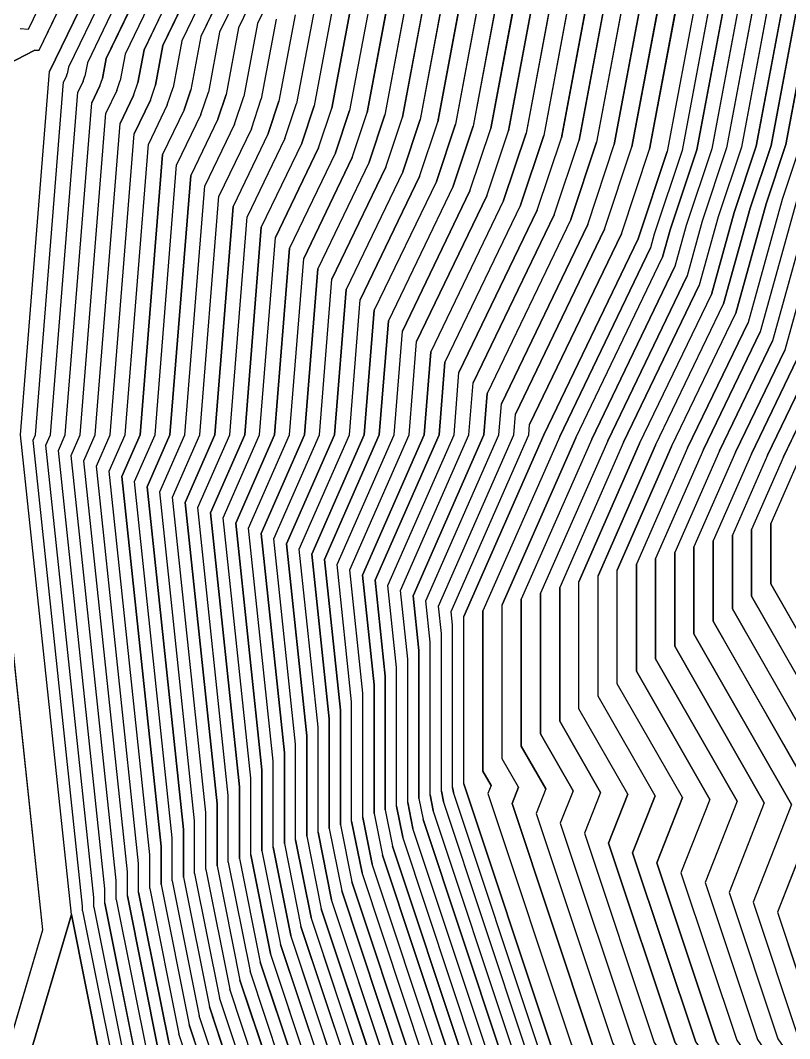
# Model space of a CAD drawing. Extents: x 7084 to 11035, y 13750 to 16729.
# Drawn here: x 8549.5 to 8792.8, y 14896.4 to 15218.4 of the extents above; entities that cross this region are included whole.
import ezdxf

# ---------------------------------------------------------------- set-up
doc = ezdxf.new("R2010")
doc.units = 0
doc.layers.add('Level 1', color=7, linetype='Continuous')

msp = doc.modelspace()

# ---------------------------------------------------------------- linework, layer by layer
at = {"layer": 'Level 1'}
for p, q in [((8552.15, 15215.61), (8613.91, 15343.55)), ((8555.46, 15208.91), (8618.51, 15339.5)), ((8558.77, 15202.2), (8623.1, 15335.46)), ((8623.1, 15335.46), (8558.77, 15202.2)), ((8627.24, 15333.03), (8564.74, 15203.57)), ((8631.37, 15330.6), (8570.72, 15204.95)), ((8635.51, 15328.17), (8576.69, 15206.33)), ((8639.64, 15325.74), (8582.66, 15207.71)), ((8643.78, 15323.31), (8588.64, 15209.09)), ((8647.92, 15320.89), (8594.61, 15210.47)), ((8652.05, 15318.46), (8600.58, 15211.85)), ((8656.19, 15316.03), (8606.56, 15213.22)), ((8660.32, 15313.6), (8612.53, 15214.6)), ((8664.46, 15311.17), (8618.51, 15215.98)), ((8668.59, 15308.74), (8624.48, 15217.36)), ((8755.91, 15247.69), (8742.91, 15178.37)), ((8761.88, 15249.07), (8748.49, 15177.64)), ((8767.85, 15250.45), (8754.07, 15176.92)), ((8771.99, 15247.78), (8758.75, 15177.2)), ((8743.96, 15244.93), (8731.75, 15179.81)), ((8749.93, 15246.31), (8737.33, 15179.09)), ((8776.12, 15245.12), (8763.44, 15177.47)), ((8732.01, 15242.18), (8720.59, 15181.25)), ((8737.98, 15243.55), (8726.17, 15180.53)), ((8780.26, 15242.45), (8768.13, 15177.75)), ((8714.09, 15238.04), (8703.85, 15183.42)), ((8720.06, 15239.42), (8709.43, 15182.7)), ((8726.04, 15240.8), (8715.01, 15181.98)), ((8784.4, 15239.79), (8772.82, 15178.03)), ((8702.14, 15235.28), (8692.69, 15184.87)), ((8708.11, 15236.66), (8698.27, 15184.14)), ((8788.53, 15237.12), (8777.5, 15178.3)), ((8792.67, 15234.46), (8782.19, 15178.58)), ((8690.19, 15232.53), (8681.53, 15186.31)), ((8696.17, 15233.9), (8687.11, 15185.59)), ((8796.8, 15231.79), (8786.88, 15178.85)), ((8672.27, 15228.39), (8664.79, 15188.48)), ((8678.24, 15229.77), (8670.37, 15187.75)), ((8684.22, 15231.15), (8675.95, 15187.03)), ((8800.94, 15229.12), (8791.56, 15179.13)), ((8660.32, 15225.63), (8653.63, 15189.92)), ((8666.3, 15227.01), (8659.21, 15189.2)), ((8648.38, 15222.87), (8642.47, 15191.36)), ((8654.35, 15224.25), (8648.05, 15190.64)), ((8630.45, 15218.74), (8625.73, 15193.53)), ((8636.43, 15220.12), (8631.31, 15192.81)), ((8642.4, 15221.5), (8636.89, 15192.09)), ((8549.51, 15215.77), (8552.15, 15215.61)), ((8618.51, 15215.98), (8614.57, 15194.98)), ((8624.48, 15217.36), (8620.15, 15194.25)), ((8606.56, 15213.22), (8603.41, 15196.42)), ((8612.53, 15214.6), (8608.99, 15195.7)), ((8554.14, 15208.98), (8545.35, 15204.39)), ((8554.14, 15208.98), (8555.46, 15208.91)), ((8588.64, 15209.09), (8586.67, 15198.59)), ((8594.61, 15210.47), (8592.25, 15197.86)), ((8600.58, 15211.85), (8597.83, 15197.14)), ((8576.69, 15206.33), (8575.51, 15200.03)), ((8582.66, 15207.71), (8581.09, 15199.31)), ((8564.74, 15203.57), (8564.35, 15201.47)), ((8570.72, 15204.95), (8569.93, 15200.75)), ((8549.58, 15087.31), (8558.77, 15202.2)), ((8564.09, 15200.69), (8563.23, 15198.91)), ((8564.09, 15200.69), (8564.35, 15201.47)), ((8569.4, 15199.18), (8567.7, 15195.63)), ((8569.4, 15199.18), (8569.93, 15200.75)), ((8574.72, 15197.67), (8575.51, 15200.03)), ((8580.04, 15196.16), (8581.09, 15199.31)), ((8554.3, 15087.31), (8563.23, 15198.91)), ((8574.72, 15197.67), (8572.16, 15192.35)), ((8580.04, 15196.16), (8576.62, 15189.07)), ((8585.35, 15194.65), (8586.67, 15198.59)), ((8590.67, 15193.14), (8592.25, 15197.86)), ((8595.99, 15191.63), (8597.83, 15197.14)), ((8601.31, 15190.12), (8603.41, 15196.42)), ((8559.03, 15087.31), (8567.7, 15195.63)), ((8585.35, 15194.65), (8581.09, 15185.78)), ((8590.67, 15193.14), (8585.55, 15182.5)), ((8606.62, 15188.61), (8608.99, 15195.7)), ((8611.94, 15187.1), (8614.57, 15194.98)), ((8617.26, 15185.59), (8620.15, 15194.25)), ((8622.58, 15184.08), (8625.73, 15193.53)), ((8627.89, 15182.57), (8631.31, 15192.81)), ((8563.76, 15087.31), (8572.16, 15192.35)), ((8595.99, 15191.63), (8590.02, 15179.22)), ((8601.31, 15190.12), (8594.48, 15175.94)), ((8633.21, 15181.06), (8636.89, 15192.09)), ((8638.53, 15179.55), (8642.47, 15191.36)), ((8643.85, 15178.04), (8648.05, 15190.64)), ((8649.16, 15176.53), (8653.63, 15189.92)), ((8568.48, 15087.31), (8576.62, 15189.07)), ((8606.62, 15188.61), (8598.94, 15172.66)), ((8611.94, 15187.1), (8603.41, 15169.37)), ((8654.48, 15175.02), (8659.21, 15189.2)), ((8659.8, 15173.51), (8664.79, 15188.48)), ((8665.12, 15172), (8670.37, 15187.75)), ((8670.43, 15170.49), (8675.95, 15187.03)), ((8675.75, 15168.98), (8681.53, 15186.31)), ((8573.21, 15087.31), (8581.09, 15185.78)), ((8617.26, 15185.59), (8607.87, 15166.09)), ((8622.58, 15184.08), (8612.34, 15162.81)), ((8681.07, 15167.47), (8687.11, 15185.59)), ((8686.39, 15165.96), (8692.69, 15184.87)), ((8691.7, 15164.45), (8698.27, 15184.14)), ((8697.02, 15162.94), (8703.85, 15183.42)), ((8577.94, 15087.31), (8585.55, 15182.5)), ((8627.89, 15182.57), (8616.8, 15159.53)), ((8633.21, 15181.06), (8621.26, 15156.24)), ((8702.34, 15161.43), (8709.43, 15182.7)), ((8707.65, 15159.92), (8715.01, 15181.98)), ((8712.97, 15158.41), (8720.59, 15181.25)), ((8718.29, 15156.9), (8726.17, 15180.53)), ((8723.61, 15155.39), (8731.75, 15179.81)), ((8582.66, 15087.31), (8590.02, 15179.22)), ((8638.53, 15179.55), (8625.73, 15152.96)), ((8643.85, 15178.04), (8630.19, 15149.68)), ((8649.16, 15176.53), (8634.66, 15146.4)), ((8728.92, 15153.88), (8737.33, 15179.09)), ((8734.24, 15152.37), (8742.91, 15178.37)), ((8739.56, 15150.86), (8748.49, 15177.64)), ((8754.07, 15176.92), (8744.88, 15149.35)), ((8744.88, 15149.35), (8754.07, 15176.92)), ((8758.75, 15177.2), (8749.93, 15150.73)), ((8763.44, 15177.47), (8754.99, 15152.11)), ((8768.13, 15177.75), (8760.04, 15153.49)), ((8772.82, 15178.03), (8765.1, 15154.86)), ((8777.5, 15178.3), (8770.15, 15156.24)), ((8782.19, 15178.58), (8775.21, 15157.62)), ((8786.88, 15178.85), (8780.26, 15159)), ((8791.56, 15179.13), (8785.31, 15160.38)), ((8796.25, 15179.4), (8790.37, 15161.76)), ((8587.39, 15087.31), (8594.48, 15175.94)), ((8654.48, 15175.02), (8639.12, 15143.11)), ((8659.8, 15173.51), (8643.58, 15139.83)), ((8592.12, 15087.31), (8598.94, 15172.66)), ((8665.12, 15172), (8648.05, 15136.55)), ((8670.43, 15170.49), (8652.51, 15133.27)), ((8596.84, 15087.31), (8603.41, 15169.37)), ((8675.75, 15168.98), (8656.98, 15129.98)), ((8681.07, 15167.47), (8661.44, 15126.7)), ((8601.57, 15087.31), (8607.87, 15166.09)), ((8686.39, 15165.96), (8665.9, 15123.42)), ((8691.7, 15164.45), (8670.37, 15120.14)), ((8800.48, 15164.51), (8787.34, 15117)), ((8805.53, 15165.89), (8791.2, 15114.06)), ((8606.3, 15087.31), (8612.34, 15162.81)), ((8697.02, 15162.94), (8674.83, 15116.86)), ((8702.34, 15161.43), (8679.3, 15113.57)), ((8790.37, 15161.76), (8779.62, 15122.88)), ((8795.42, 15163.14), (8783.48, 15119.94)), ((8611.02, 15087.31), (8616.8, 15159.53)), ((8707.65, 15159.92), (8683.76, 15110.29)), ((8712.97, 15158.41), (8688.22, 15107.01)), ((8775.21, 15157.62), (8768.04, 15131.7)), ((8780.26, 15159), (8771.9, 15128.76)), ((8785.31, 15160.38), (8775.76, 15125.82)), ((8615.75, 15087.31), (8621.26, 15156.24)), ((8718.29, 15156.9), (8692.69, 15103.73)), ((8723.61, 15155.39), (8697.15, 15100.44)), ((8765.1, 15154.86), (8760.32, 15137.59)), ((8770.15, 15156.24), (8764.18, 15134.65)), ((8620.48, 15087.31), (8625.73, 15152.96)), ((8728.92, 15153.88), (8701.62, 15097.16)), ((8734.24, 15152.37), (8706.08, 15093.88)), ((8739.56, 15150.86), (8710.54, 15090.6)), ((8754.99, 15152.11), (8752.6, 15143.47)), ((8760.04, 15153.49), (8756.46, 15140.53)), ((8625.2, 15087.31), (8630.19, 15149.68)), ((8744.88, 15149.35), (8715.01, 15087.31)), ((8715.01, 15087.31), (8744.88, 15149.35)), ((8749.93, 15150.73), (8748.74, 15146.41)), ((8629.93, 15087.31), (8634.66, 15146.4)), ((8720.06, 15086.85), (8748.74, 15146.41)), ((8634.66, 15087.31), (8639.12, 15143.11)), ((8725.12, 15086.4), (8752.6, 15143.47)), ((8639.38, 15087.31), (8643.58, 15139.83)), ((8730.17, 15085.94), (8756.46, 15140.53)), ((8644.11, 15087.31), (8648.05, 15136.55)), ((8735.23, 15085.48), (8760.32, 15137.59)), ((8740.28, 15085.02), (8764.18, 15134.65)), ((8648.84, 15087.31), (8652.51, 15133.27)), ((8745.34, 15084.56), (8768.04, 15131.7)), ((8653.56, 15087.31), (8656.98, 15129.98)), ((8750.39, 15084.1), (8771.9, 15128.76)), ((8658.29, 15087.31), (8661.44, 15126.7)), ((8755.45, 15083.64), (8775.76, 15125.82)), ((8663.01, 15087.31), (8665.9, 15123.42)), ((8760.5, 15083.18), (8779.62, 15122.88)), ((8667.74, 15087.31), (8670.37, 15120.14)), ((8765.56, 15082.72), (8783.48, 15119.94)), ((8672.47, 15087.31), (8674.83, 15116.86)), ((8770.61, 15082.26), (8787.34, 15117)), ((8677.19, 15087.31), (8679.3, 15113.57)), ((8775.66, 15081.8), (8791.2, 15114.06)), ((8681.92, 15087.31), (8683.76, 15110.29)), ((8780.72, 15081.34), (8795.06, 15111.12)), ((8686.65, 15087.31), (8688.22, 15107.01)), ((8785.77, 15080.88), (8798.92, 15108.18)), ((8691.37, 15087.31), (8692.69, 15103.73)), ((8790.83, 15080.42), (8802.78, 15105.24)), ((8696.1, 15087.31), (8697.15, 15100.44)), ((8700.83, 15087.31), (8701.62, 15097.16)), ((8705.55, 15087.31), (8706.08, 15093.88)), ((8710.28, 15087.31), (8710.54, 15090.6)), ((8565.66, 14935.67), (8549.58, 15087.31)), ((8553.58, 15085.67), (8554.3, 15087.31)), ((8557.59, 15084.03), (8559.03, 15087.31)), ((8561.59, 15082.39), (8563.76, 15087.31)), ((8565.6, 15080.75), (8568.48, 15087.31)), ((8569.6, 15079.11), (8573.21, 15087.31)), ((8573.6, 15077.47), (8577.94, 15087.31)), ((8577.61, 15075.83), (8582.66, 15087.31)), ((8581.61, 15074.18), (8587.39, 15087.31)), ((8585.62, 15072.54), (8592.12, 15087.31)), ((8589.62, 15070.9), (8596.84, 15087.31)), ((8593.63, 15069.26), (8601.57, 15087.31)), ((8597.63, 15067.62), (8606.3, 15087.31)), ((8601.64, 15065.98), (8611.02, 15087.31)), ((8605.64, 15064.34), (8615.75, 15087.31)), ((8609.64, 15062.7), (8620.48, 15087.31)), ((8613.65, 15061.06), (8625.2, 15087.31)), ((8617.65, 15059.41), (8629.93, 15087.31)), ((8621.66, 15057.77), (8634.66, 15087.31)), ((8625.66, 15056.13), (8639.38, 15087.31)), ((8629.67, 15054.49), (8644.11, 15087.31)), ((8633.67, 15052.85), (8648.84, 15087.31)), ((8637.68, 15051.21), (8653.56, 15087.31)), ((8641.68, 15049.57), (8658.29, 15087.31)), ((8645.68, 15047.93), (8663.01, 15087.31)), ((8649.69, 15046.29), (8667.74, 15087.31)), ((8653.69, 15044.64), (8672.47, 15087.31)), ((8657.7, 15043), (8677.19, 15087.31)), ((8661.7, 15041.36), (8681.92, 15087.31)), ((8665.71, 15039.72), (8686.65, 15087.31)), ((8669.71, 15038.08), (8691.37, 15087.31)), ((8673.72, 15036.44), (8696.1, 15087.31)), ((8677.72, 15034.8), (8700.83, 15087.31)), ((8681.72, 15033.16), (8705.55, 15087.31)), ((8685.73, 15031.51), (8710.28, 15087.31)), ((8715.01, 15087.31), (8689.73, 15029.87)), ((8689.73, 15029.87), (8715.01, 15087.31)), ((8720.06, 15086.85), (8695.8, 15031.71)), ((8725.12, 15086.4), (8701.86, 15033.55)), ((8569.21, 14938.36), (8553.58, 15085.67)), ((8572.75, 14941.05), (8557.59, 15084.03)), ((8730.17, 15085.94), (8707.93, 15035.39)), ((8735.23, 15085.48), (8714, 15037.23)), ((8740.28, 15085.02), (8720.06, 15039.06)), ((8745.34, 15084.56), (8726.13, 15040.9)), ((8750.39, 15084.1), (8732.19, 15042.74)), ((8755.45, 15083.64), (8738.26, 15044.58)), ((8760.5, 15083.18), (8744.33, 15046.42)), ((8576.3, 14943.74), (8561.59, 15082.39)), ((8579.84, 14946.44), (8565.6, 15080.75)), ((8765.56, 15082.72), (8750.39, 15048.25)), ((8770.61, 15082.26), (8756.46, 15050.09)), ((8775.66, 15081.8), (8762.52, 15051.93)), ((8780.72, 15081.34), (8768.59, 15053.77)), ((8785.77, 15080.88), (8774.65, 15055.61)), ((8790.83, 15080.42), (8780.72, 15057.44)), ((8795.88, 15079.96), (8786.79, 15059.28)), ((8556.6, 14930.8), (8540.84, 15079.41)), ((8583.39, 14949.13), (8569.6, 15079.11)), ((8586.93, 14951.82), (8573.6, 15077.47)), ((8590.48, 14954.51), (8577.61, 15075.83)), ((8594.02, 14957.2), (8581.61, 15074.18)), ((8597.56, 14959.89), (8585.62, 15072.54)), ((8601.11, 14962.59), (8589.62, 15070.9)), ((8604.65, 14965.28), (8593.63, 15069.26)), ((8608.2, 14967.97), (8597.63, 15067.62)), ((8611.74, 14970.66), (8601.64, 15065.98)), ((8615.29, 14973.35), (8605.64, 15064.34)), ((8618.83, 14976.04), (8609.64, 15062.7)), ((8622.38, 14978.73), (8613.65, 15061.06)), ((8625.92, 14981.43), (8617.65, 15059.41)), ((8629.47, 14984.12), (8621.66, 15057.77)), ((8780.72, 15036.31), (8780.72, 15057.44)), ((8786.79, 15040.26), (8786.79, 15059.28)), ((8633.01, 14986.81), (8625.66, 15056.13)), ((8636.56, 14989.5), (8629.67, 15054.49)), ((8774.65, 15032.35), (8774.65, 15055.61)), ((8640.1, 14992.19), (8633.67, 15052.85)), ((8643.65, 14994.88), (8637.68, 15051.21)), ((8762.52, 15024.45), (8762.52, 15051.93)), ((8768.59, 15028.4), (8768.59, 15053.77)), ((8647.19, 14997.58), (8641.68, 15049.57)), ((8650.74, 15000.27), (8645.68, 15047.93)), ((8750.39, 15016.55), (8750.39, 15048.25)), ((8756.46, 15020.5), (8756.46, 15050.09)), ((8654.28, 15002.96), (8649.69, 15046.29)), ((8657.83, 15005.65), (8653.69, 15044.64)), ((8738.26, 15008.64), (8738.26, 15044.58)), ((8744.33, 15012.6), (8744.33, 15046.42)), ((8661.37, 15008.34), (8657.7, 15043)), ((8664.92, 15011.03), (8661.7, 15041.36)), ((8732.19, 15004.69), (8732.19, 15042.74)), ((8668.46, 15013.72), (8665.71, 15039.72)), ((8672.01, 15016.42), (8669.71, 15038.08)), ((8720.06, 14996.79), (8720.06, 15039.06)), ((8726.13, 15000.74), (8726.13, 15040.9)), ((8827.96, 14968.2), (8786.79, 15040.26)), ((8675.55, 15019.11), (8673.72, 15036.44)), ((8707.93, 14988.88), (8707.93, 15035.39)), ((8714, 14992.84), (8714, 15037.23)), ((8819.32, 14968.76), (8780.72, 15036.31)), ((8679.1, 15021.8), (8677.72, 15034.8)), ((8682.64, 15024.49), (8681.72, 15033.16)), ((8695.8, 14980.98), (8695.8, 15031.71)), ((8701.86, 14984.93), (8701.86, 15033.55)), ((8810.68, 14969.31), (8774.65, 15032.35)), ((8686.19, 15027.18), (8685.73, 15031.51)), ((8689.73, 14977.03), (8689.73, 15029.87)), ((8802.04, 14969.86), (8768.59, 15028.4)), ((8686.19, 14975.85), (8686.19, 15027.18)), ((8682.64, 14974.66), (8682.64, 15024.49)), ((8793.4, 14970.41), (8762.52, 15024.45)), ((8675.55, 14972.3), (8675.55, 15019.11)), ((8679.1, 14973.48), (8679.1, 15021.8)), ((8784.76, 14970.96), (8756.46, 15020.5)), ((8672.01, 14971.12), (8672.01, 15016.42)), ((8776.12, 14971.51), (8750.39, 15016.55)), ((8668.46, 14969.94), (8668.46, 15013.72)), ((8767.49, 14972.06), (8744.33, 15012.6)), ((8664.92, 14968.76), (8664.92, 15011.03)), ((8661.37, 14967.57), (8661.37, 15008.34)), ((8758.85, 14972.62), (8738.26, 15008.64)), ((8654.28, 14965.21), (8654.28, 15002.96)), ((8657.83, 14966.39), (8657.83, 15005.65)), ((8750.21, 14973.17), (8732.19, 15004.69)), ((8650.74, 14964.03), (8650.74, 15000.27)), ((8741.57, 14973.72), (8726.13, 15000.74)), ((8647.19, 14962.85), (8647.19, 14997.58)), ((8732.93, 14974.27), (8720.06, 14996.79)), ((8643.65, 14961.67), (8643.65, 14994.88)), ((8640.1, 14960.48), (8640.1, 14992.19)), ((8724.29, 14974.82), (8714, 14992.84)), ((8633.01, 14958.12), (8633.01, 14986.81)), ((8636.56, 14959.3), (8636.56, 14989.5)), ((8715.65, 14975.37), (8707.93, 14988.88)), ((8629.47, 14956.94), (8629.47, 14984.12)), ((8707.01, 14975.92), (8701.86, 14984.93)), ((8625.92, 14955.76), (8625.92, 14981.43)), ((8698.37, 14976.48), (8695.8, 14980.98)), ((8622.38, 14954.58), (8622.38, 14978.73)), ((8717.3, 14894.31), (8689.73, 14977.03)), ((8689.73, 14977.03), (8717.3, 14894.31)), ((8618.83, 14953.39), (8618.83, 14976.04)), ((8682.64, 14974.66), (8683.3, 14971.38)), ((8686.19, 14975.85), (8686.52, 14974.2)), ((8713.3, 14893.85), (8686.52, 14974.2)), ((8698.37, 14976.48), (8697.36, 14973.9)), ((8697.36, 14973.9), (8723.83, 14894.5)), ((8707.01, 14975.92), (8704.99, 14970.78)), ((8715.65, 14975.37), (8712.62, 14967.65)), ((8724.29, 14974.82), (8720.25, 14964.53)), ((8732.93, 14974.27), (8727.87, 14961.4)), ((8741.57, 14973.72), (8735.5, 14958.28)), ((8611.74, 14951.03), (8611.74, 14970.66)), ((8615.29, 14952.21), (8615.29, 14973.35)), ((8672.01, 14971.12), (8673.65, 14962.91)), ((8675.55, 14972.3), (8676.87, 14965.74)), ((8679.1, 14973.48), (8680.08, 14968.56)), ((8709.3, 14893.39), (8683.3, 14971.38)), ((8704.99, 14970.78), (8730.36, 14894.68)), ((8750.21, 14973.17), (8743.13, 14955.15)), ((8758.85, 14972.62), (8750.76, 14952.03)), ((8767.49, 14972.06), (8758.39, 14948.9)), ((8776.12, 14971.51), (8766.01, 14945.78)), ((8784.76, 14970.96), (8773.64, 14942.65)), ((8608.2, 14949.85), (8608.2, 14967.97)), ((8661.37, 14967.57), (8664, 14954.45)), ((8664.92, 14968.76), (8667.22, 14957.27)), ((8668.46, 14969.94), (8670.43, 14960.09)), ((8705.29, 14892.93), (8680.08, 14968.56)), ((8712.62, 14967.65), (8736.88, 14894.86)), ((8793.4, 14970.41), (8781.27, 14939.53)), ((8802.04, 14969.86), (8788.9, 14936.41)), ((8604.65, 14948.67), (8604.65, 14965.28)), ((8650.74, 14964.03), (8654.35, 14945.98)), ((8654.28, 14965.21), (8657.57, 14948.8)), ((8657.83, 14966.39), (8660.78, 14951.62)), ((8701.29, 14892.47), (8676.87, 14965.74)), ((8720.25, 14964.53), (8743.41, 14895.05)), ((8601.11, 14947.49), (8601.11, 14962.59)), ((8643.65, 14961.67), (8647.92, 14940.33)), ((8647.19, 14962.85), (8651.13, 14943.15)), ((8697.28, 14892.01), (8673.65, 14962.91)), ((8727.87, 14961.4), (8749.93, 14895.23)), ((8597.56, 14946.3), (8597.56, 14959.89)), ((8633.01, 14958.12), (8638.27, 14931.86)), ((8636.56, 14959.3), (8641.48, 14934.69)), ((8640.1, 14960.48), (8644.7, 14937.51)), ((8693.28, 14891.56), (8670.43, 14960.09)), ((8735.5, 14958.28), (8756.46, 14895.42)), ((8590.48, 14943.94), (8590.48, 14954.51)), ((8594.02, 14945.12), (8594.02, 14957.2)), ((8622.38, 14954.58), (8628.62, 14923.39)), ((8625.92, 14955.76), (8631.83, 14926.22)), ((8629.47, 14956.94), (8635.05, 14929.04)), ((8685.27, 14890.64), (8664, 14954.45)), ((8689.27, 14891.1), (8667.22, 14957.27)), ((8743.13, 14955.15), (8762.98, 14895.6)), ((8586.93, 14942.76), (8586.93, 14951.82)), ((8615.29, 14952.21), (8622.18, 14917.75)), ((8618.83, 14953.39), (8625.4, 14920.57)), ((8681.26, 14890.18), (8660.78, 14951.62)), ((8750.76, 14952.03), (8769.51, 14895.78)), ((8583.39, 14941.58), (8583.39, 14949.13)), ((8604.65, 14948.67), (8612.53, 14909.28)), ((8608.2, 14949.85), (8615.75, 14912.1)), ((8611.74, 14951.03), (8618.97, 14914.93)), ((8677.26, 14889.72), (8657.57, 14948.8)), ((8758.39, 14948.9), (8776.03, 14895.97)), ((8579.84, 14940.4), (8579.84, 14946.44)), ((8594.02, 14945.12), (8602.88, 14900.81)), ((8597.56, 14946.3), (8606.1, 14903.63)), ((8601.11, 14947.49), (8609.32, 14906.46)), ((8673.26, 14889.26), (8654.35, 14945.98)), ((8766.01, 14945.78), (8782.56, 14896.15)), ((8576.3, 14939.22), (8576.3, 14943.74)), ((8583.39, 14941.58), (8593.23, 14892.34)), ((8586.93, 14942.76), (8596.45, 14895.17)), ((8590.48, 14943.94), (8599.67, 14897.99)), ((8669.25, 14888.8), (8651.13, 14943.15)), ((8773.64, 14942.65), (8789.08, 14896.33)), ((8569.21, 14936.85), (8569.21, 14938.36)), ((8572.75, 14938.03), (8572.75, 14941.05)), ((8576.3, 14939.22), (8586.8, 14886.7)), ((8579.84, 14940.4), (8590.02, 14889.52)), ((8665.25, 14888.34), (8647.92, 14940.33)), ((8781.27, 14939.53), (8795.61, 14896.52)), ((8524.3, 14795.51), (8565.66, 14935.67)), ((8565.66, 14935.67), (8524.3, 14795.51)), ((8577.15, 14878.23), (8565.66, 14935.67)), ((8565.66, 14935.67), (8577.15, 14878.23)), ((8569.21, 14936.85), (8580.37, 14881.05)), ((8572.75, 14938.03), (8583.58, 14883.87)), ((8661.24, 14887.88), (8644.7, 14937.51)), ((8788.9, 14936.41), (8802.13, 14896.7)), ((8653.23, 14886.96), (8638.27, 14931.86)), ((8657.24, 14887.42), (8641.48, 14934.69)), ((8516.07, 14793.44), (8556.6, 14930.8)), ((8649.23, 14886.5), (8635.05, 14929.04)), ((8645.22, 14886.04), (8631.83, 14926.22)), ((8641.22, 14885.58), (8628.62, 14923.39)), ((8637.22, 14885.12), (8625.4, 14920.57)), ((8633.21, 14884.66), (8622.18, 14917.75)), ((8629.21, 14884.2), (8618.97, 14914.93)), ((8621.2, 14883.28), (8612.53, 14909.28)), ((8625.2, 14883.74), (8615.75, 14912.1)), ((8617.19, 14882.82), (8609.32, 14906.46)), ((8613.19, 14882.36), (8606.1, 14903.63)), ((8609.18, 14881.91), (8602.88, 14900.81)), ((8605.18, 14881.45), (8599.67, 14897.99))]:
    msp.add_line(p, q, dxfattribs=at)
for points in [[(8622.38, 14978.73), (8613.65, 15061.06), (8625.2, 15087.31), (8630.19, 15149.68), (8643.85, 15178.04), (8648.05, 15190.64), (8654.35, 15224.25), (8689.27, 15296.6), (8693.47, 15309.2), (8699.99, 15327.45), (8729.93, 15369.86), (8772.2, 15358.84), (8882.44, 15427.74), (8835.99, 15484.02), (8892.12, 15523.93), (8986.92, 15546.38), (9055.19, 15551.63), (9174.93, 15547.89), (9266.31, 15556.3), (9333.66, 15532.6), (9392.48, 15566.21), (9461.08, 15540.01), (9524.1, 15516.91), (9712.44, 15465.77)], [(8622.38, 14978.73), (8613.65, 15061.06), (8625.2, 15087.31), (8630.19, 15149.68), (8643.85, 15178.04), (8648.05, 15190.64), (8654.35, 15224.25), (8689.27, 15296.6), (8693.47, 15309.2), (8699.99, 15327.45), (8729.93, 15369.86), (8772.2, 15358.84), (8882.44, 15427.74), (8835.99, 15484.02), (8892.12, 15523.93), (8986.92, 15546.38), (9055.19, 15551.63), (9174.93, 15547.89), (9266.31, 15556.3), (9333.66, 15532.6), (9392.48, 15566.21), (9461.08, 15540.01), (9524.1, 15516.91), (9712.44, 15465.77)], [(8644.11, 15087.31), (8648.05, 15136.55), (8665.12, 15172), (8670.37, 15187.75), (8678.24, 15229.77), (8705.82, 15286.88), (8711.07, 15302.64), (8719.22, 15325.45), (8742.85, 15358.93), (8776.22, 15350.23), (8893.14, 15423.31), (8856.48, 15467.74), (8900.79, 15499.25), (8975.63, 15516.97), (9060.97, 15523.54), (9155.5, 15520.58), (9269.72, 15531.09), (9322.9, 15512.38), (9396.42, 15554.39), (9450.58, 15533.71), (9529.36, 15504.83), (9678.05, 15464.46)], [(8644.11, 15087.31), (8648.05, 15136.55), (8665.12, 15172), (8670.37, 15187.75), (8678.24, 15229.77), (8705.82, 15286.88), (8711.07, 15302.64), (8719.22, 15325.45), (8742.85, 15358.93), (8776.22, 15350.23), (8893.14, 15423.31), (8856.48, 15467.74), (8900.79, 15499.25), (8975.63, 15516.97), (9060.97, 15523.54), (9155.5, 15520.58), (9269.72, 15531.09), (9322.9, 15512.38), (9396.42, 15554.39), (9450.58, 15533.71), (9529.36, 15504.83), (9678.05, 15464.46)], [(8691.37, 15087.31), (8692.69, 15103.73), (8718.29, 15156.9), (8726.17, 15180.53), (8737.98, 15243.55), (8747.17, 15262.59), (8755.05, 15286.22), (8767.28, 15320.45), (8775.15, 15331.61), (8786.28, 15328.71), (8919.9, 15412.23), (8907.68, 15427.04), (8922.45, 15437.54), (8947.4, 15443.45), (9075.41, 15453.3), (9106.92, 15452.31), (9278.26, 15468.07), (9295.98, 15461.83), (9406.27, 15524.85), (9424.32, 15517.96), (9542.49, 15474.63), (9592.05, 15461.17)], [(8691.37, 15087.31), (8692.69, 15103.73), (8718.29, 15156.9), (8726.17, 15180.53), (8737.98, 15243.55), (8747.17, 15262.59), (8755.05, 15286.22), (8767.28, 15320.45), (8775.15, 15331.61), (8786.28, 15328.71), (8919.9, 15412.23), (8907.68, 15427.04), (8922.45, 15437.54), (8947.4, 15443.45), (9075.41, 15453.3), (9106.92, 15452.31), (9278.26, 15468.07), (9295.98, 15461.83), (9406.27, 15524.85), (9424.32, 15517.96), (9542.49, 15474.63), (9592.05, 15461.17)], [(9613.48, 15339.6), (9512.38, 15430.58), (9277.84, 15410.36), (9261.85, 15420.29), (9085.94, 15404.11), (9076.01, 15404.11), (8944.59, 15394), (8935.76, 15389.59), (8810.82, 15311.5), (8800.9, 15301.85), (8788.35, 15266.71), (8780.26, 15242.45), (8768.13, 15177.75), (8760.04, 15153.49)], [(9613.48, 15339.6), (9512.38, 15430.58), (9277.84, 15410.36), (9261.85, 15420.29), (9085.94, 15404.11), (9076.01, 15404.11), (8944.59, 15394), (8935.76, 15389.59), (8810.82, 15311.5), (8800.9, 15301.85), (8788.35, 15266.71), (8780.26, 15242.45), (8768.13, 15177.75), (8760.04, 15153.49)], [(9689.79, 14711.9), (9475.88, 14639.84), (9189.91, 14644.35), (9186.12, 14640.45), (9172.54, 14642.65), (9171.64, 14649.24), (8944.22, 14687.52), (8773.09, 14692.02), (8633.49, 14692.02), (8550.17, 14719.05), (8538.59, 14723.64), (8516.07, 14793.44), (8556.6, 14930.8), (8540.84, 15079.41), (8536.35, 15091.8), (8545.35, 15204.39), (8554.14, 15208.98), (8555.46, 15208.91), (8618.51, 15339.5)], [(9689.79, 14711.9), (9475.88, 14639.84), (9189.91, 14644.35), (9186.12, 14640.45), (9172.54, 14642.65), (9171.64, 14649.24), (8944.22, 14687.52), (8773.09, 14692.02), (8633.49, 14692.02), (8550.17, 14719.05), (8538.59, 14723.64), (8516.07, 14793.44), (8556.6, 14930.8), (8540.84, 15079.41), (8536.35, 15091.8), (8545.35, 15204.39), (8554.14, 15208.98), (8555.46, 15208.91), (8618.51, 15339.5)], [(8943.46, 14696.65), (8783.8, 14700.85), (8774.35, 14707.15), (8644.11, 14707.15), (8639.58, 14713.65), (8589.16, 14879.61), (8586.8, 14886.7), (8576.3, 14939.22), (8576.3, 14943.74), (8561.59, 15082.39), (8563.76, 15087.31), (8572.16, 15192.35), (8574.72, 15197.67), (8575.51, 15200.03), (8576.69, 15206.33), (8635.51, 15328.17)], [(8943.46, 14696.65), (8783.8, 14700.85), (8774.35, 14707.15), (8644.11, 14707.15), (8639.58, 14713.65), (8589.16, 14879.61), (8586.8, 14886.7), (8576.3, 14939.22), (8576.3, 14943.74), (8561.59, 15082.39), (8563.76, 15087.31), (8572.16, 15192.35), (8574.72, 15197.67), (8575.51, 15200.03), (8576.69, 15206.33), (8635.51, 15328.17)], [(8939.52, 14699.67), (8789.84, 14703.61), (8774.09, 14714.11), (8651.99, 14714.11), (8644.44, 14724.94), (8597.17, 14880.53), (8593.23, 14892.34), (8583.39, 14941.58), (8583.39, 14949.13), (8569.6, 15079.11), (8573.21, 15087.31), (8581.09, 15185.78), (8585.35, 15194.65), (8586.67, 15198.59), (8588.64, 15209.09), (8643.78, 15323.31)], [(8939.52, 14699.67), (8789.84, 14703.61), (8774.09, 14714.11), (8651.99, 14714.11), (8644.44, 14724.94), (8597.17, 14880.53), (8593.23, 14892.34), (8583.39, 14941.58), (8583.39, 14949.13), (8569.6, 15079.11), (8573.21, 15087.31), (8581.09, 15185.78), (8585.35, 15194.65), (8586.67, 15198.59), (8588.64, 15209.09), (8643.78, 15323.31)], [(8792.86, 14704.99), (8773.96, 14717.59), (8655.92, 14717.59), (8646.87, 14730.59), (8601.18, 14880.99), (8596.45, 14895.17), (8586.93, 14942.76), (8586.93, 14951.82), (8573.6, 15077.47), (8577.94, 15087.31), (8585.55, 15182.5), (8590.67, 15193.14), (8592.25, 15197.86), (8594.61, 15210.47), (8647.92, 15320.89)], [(8792.86, 14704.99), (8773.96, 14717.59), (8655.92, 14717.59), (8646.87, 14730.59), (8601.18, 14880.99), (8596.45, 14895.17), (8586.93, 14942.76), (8586.93, 14951.82), (8573.6, 15077.47), (8577.94, 15087.31), (8585.55, 15182.5), (8590.67, 15193.14), (8592.25, 15197.86), (8594.61, 15210.47), (8647.92, 15320.89)], [(8656.19, 15316.03), (8606.56, 15213.22), (8603.41, 15196.42), (8601.31, 15190.12), (8594.48, 15175.94), (8587.39, 15087.31), (8581.61, 15074.18), (8594.02, 14957.2), (8594.02, 14945.12), (8602.88, 14900.81), (8609.18, 14881.91), (8651.72, 14741.88), (8663.8, 14724.55), (8773.7, 14724.55), (8798.9, 14707.74)], [(8656.19, 15316.03), (8606.56, 15213.22), (8603.41, 15196.42), (8601.31, 15190.12), (8594.48, 15175.94), (8587.39, 15087.31), (8581.61, 15074.18), (8594.02, 14957.2), (8594.02, 14945.12), (8602.88, 14900.81), (8609.18, 14881.91), (8651.72, 14741.88), (8663.8, 14724.55), (8773.7, 14724.55), (8798.9, 14707.74)], [(9546.2, 15317.54), (9569.36, 15198.43), (9518.08, 15085.94), (9532.87, 15020.32), (9496.48, 14945.87), (9463.39, 14904.51), (9400.53, 14853.23), (9317.82, 14831.72), (9303.66, 14815.64), (9263.96, 14817.3), (9201.1, 14843.76), (9184.37, 14858.56), (9119.85, 14860.22), (9072.89, 14840.27), (8995.14, 14795.61), (8968.76, 14777.59), (8892.66, 14772.63), (8813.25, 14825.57), (8801.03, 14841.01), (8762.98, 14895.6), (8743.13, 14955.15), (8750.21, 14973.17)], [(9546.2, 15317.54), (9569.36, 15198.43), (9518.08, 15085.94), (9532.87, 15020.32), (9496.48, 14945.87), (9463.39, 14904.51), (9400.53, 14853.23), (9317.82, 14831.72), (9303.66, 14815.64), (9263.96, 14817.3), (9201.1, 14843.76), (9184.37, 14858.56), (9119.85, 14860.22), (9072.89, 14840.27), (8995.14, 14795.61), (8968.76, 14777.59), (8892.66, 14772.63), (8813.25, 14825.57), (8801.03, 14841.01), (8762.98, 14895.6), (8743.13, 14955.15), (8750.21, 14973.17)], [(8664.46, 15311.17), (8618.51, 15215.98), (8614.57, 15194.98), (8611.94, 15187.1), (8603.41, 15169.37), (8596.84, 15087.31), (8589.62, 15070.9), (8601.11, 14962.59), (8601.11, 14947.49), (8609.32, 14906.46), (8617.19, 14882.82), (8656.58, 14753.17), (8671.68, 14731.51), (8773.43, 14731.51), (8804.94, 14710.5)], [(8664.46, 15311.17), (8618.51, 15215.98), (8614.57, 15194.98), (8611.94, 15187.1), (8603.41, 15169.37), (8596.84, 15087.31), (8589.62, 15070.9), (8601.11, 14962.59), (8601.11, 14947.49), (8609.32, 14906.46), (8617.19, 14882.82), (8656.58, 14753.17), (8671.68, 14731.51), (8773.43, 14731.51), (8804.94, 14710.5)], [(8781.27, 14939.53), (8795.61, 14896.52), (8823.09, 14857.09), (8844.04, 14830.62), (8901.39, 14792.39), (8956.35, 14795.97), (9001.57, 14826.85), (9057.72, 14859.11), (9138.23, 14893.3), (9184.83, 14892.11), (9213.5, 14866.74), (9258.9, 14847.62), (9287.58, 14846.43), (9311.84, 14874), (9371.58, 14889.53), (9416.98, 14926.57), (9440.88, 14956.44), (9467.16, 15010.21), (9441.8, 15122.7), (9478.83, 15203.94), (9462.11, 15289.97)], [(8781.27, 14939.53), (8795.61, 14896.52), (8823.09, 14857.09), (8844.04, 14830.62), (8901.39, 14792.39), (8956.35, 14795.97), (9001.57, 14826.85), (9057.72, 14859.11), (9138.23, 14893.3), (9184.83, 14892.11), (9213.5, 14866.74), (9258.9, 14847.62), (9287.58, 14846.43), (9311.84, 14874), (9371.58, 14889.53), (9416.98, 14926.57), (9440.88, 14956.44), (9467.16, 15010.21), (9441.8, 15122.7), (9478.83, 15203.94), (9462.11, 15289.97)], [(8874.4, 14742.21), (8770.41, 14811.53), (8762.27, 14811.53), (8712.45, 14883.02), (8709.3, 14893.39), (8683.3, 14971.38), (8682.64, 14974.66), (8682.64, 15024.49), (8681.72, 15033.16), (8705.55, 15087.31), (8706.08, 15093.88), (8734.24, 15152.37), (8742.91, 15178.37), (8755.91, 15247.69)], [(8874.4, 14742.21), (8770.41, 14811.53), (8762.27, 14811.53), (8712.45, 14883.02), (8709.3, 14893.39), (8683.3, 14971.38), (8682.64, 14974.66), (8682.64, 15024.49), (8681.72, 15033.16), (8705.55, 15087.31), (8706.08, 15093.88), (8734.24, 15152.37), (8742.91, 15178.37), (8755.91, 15247.69)], [(8877.42, 14743.59), (8770.28, 14815.01), (8766.21, 14815.01), (8714.88, 14888.67), (8713.3, 14893.85), (8686.52, 14974.2), (8686.19, 14975.85), (8686.19, 15027.18), (8685.73, 15031.51), (8710.28, 15087.31), (8710.54, 15090.6), (8739.56, 15150.86), (8748.49, 15177.64), (8761.88, 15249.07)], [(8877.42, 14743.59), (8770.28, 14815.01), (8766.21, 14815.01), (8714.88, 14888.67), (8713.3, 14893.85), (8686.52, 14974.2), (8686.19, 14975.85), (8686.19, 15027.18), (8685.73, 15031.51), (8710.28, 15087.31), (8710.54, 15090.6), (8739.56, 15150.86), (8748.49, 15177.64), (8761.88, 15249.07)], [(8771.99, 15247.78), (8758.75, 15177.2), (8749.93, 15150.73), (8748.74, 15146.41), (8720.06, 15086.85), (8695.8, 15031.71), (8695.8, 14980.98), (8698.37, 14976.48), (8697.36, 14973.9), (8723.83, 14894.5), (8774.56, 14821.71), (8776.31, 14819.5), (8882.18, 14748.92), (8983.65, 14755.54), (8987.42, 14758.11)], [(8771.99, 15247.78), (8758.75, 15177.2), (8749.93, 15150.73), (8748.74, 15146.41), (8720.06, 15086.85), (8695.8, 15031.71), (8695.8, 14980.98), (8698.37, 14976.48), (8697.36, 14973.9), (8723.83, 14894.5), (8774.56, 14821.71), (8776.31, 14819.5), (8882.18, 14748.92), (8983.65, 14755.54), (8987.42, 14758.11)], [(8743.96, 15244.93), (8731.75, 15179.81), (8723.61, 15155.39), (8697.15, 15100.44), (8696.1, 15087.31), (8673.72, 15036.44), (8675.55, 15019.11), (8675.55, 14972.3), (8676.87, 14965.74), (8701.29, 14892.47), (8707.59, 14871.73), (8754.4, 14804.57), (8770.68, 14804.57), (8868.36, 14739.45)], [(8743.96, 15244.93), (8731.75, 15179.81), (8723.61, 15155.39), (8697.15, 15100.44), (8696.1, 15087.31), (8673.72, 15036.44), (8675.55, 15019.11), (8675.55, 14972.3), (8676.87, 14965.74), (8701.29, 14892.47), (8707.59, 14871.73), (8754.4, 14804.57), (8770.68, 14804.57), (8868.36, 14739.45)], [(8871.38, 14740.83), (8770.54, 14808.05), (8758.33, 14808.05), (8710.02, 14877.38), (8705.29, 14892.93), (8680.08, 14968.56), (8679.1, 14973.48), (8679.1, 15021.8), (8677.72, 15034.8), (8700.83, 15087.31), (8701.62, 15097.16), (8728.92, 15153.88), (8737.33, 15179.09), (8749.93, 15246.31)], [(8871.38, 14740.83), (8770.54, 14808.05), (8758.33, 14808.05), (8710.02, 14877.38), (8705.29, 14892.93), (8680.08, 14968.56), (8679.1, 14973.48), (8679.1, 15021.8), (8677.72, 15034.8), (8700.83, 15087.31), (8701.62, 15097.16), (8728.92, 15153.88), (8737.33, 15179.09), (8749.93, 15246.31)], [(8883.93, 14752.87), (8782.47, 14820.51), (8778.97, 14824.92), (8730.36, 14894.68), (8704.99, 14970.78), (8707.01, 14975.92), (8701.86, 14984.93), (8701.86, 15033.55), (8725.12, 15086.4), (8752.6, 15143.47), (8754.99, 15152.11), (8763.44, 15177.47), (8776.12, 15245.12)], [(8883.93, 14752.87), (8782.47, 14820.51), (8778.97, 14824.92), (8730.36, 14894.68), (8704.99, 14970.78), (8707.01, 14975.92), (8701.86, 14984.93), (8701.86, 15033.55), (8725.12, 15086.4), (8752.6, 15143.47), (8754.99, 15152.11), (8763.44, 15177.47), (8776.12, 15245.12)], [(8862.32, 14736.69), (8770.94, 14797.61), (8746.52, 14797.61), (8702.73, 14860.44), (8693.28, 14891.56), (8670.43, 14960.09), (8668.46, 14969.94), (8668.46, 15013.72), (8665.71, 15039.72), (8686.65, 15087.31), (8688.22, 15107.01), (8712.97, 15158.41), (8720.59, 15181.25), (8732.01, 15242.18)], [(8862.32, 14736.69), (8770.94, 14797.61), (8746.52, 14797.61), (8702.73, 14860.44), (8693.28, 14891.56), (8670.43, 14960.09), (8668.46, 14969.94), (8668.46, 15013.72), (8665.71, 15039.72), (8686.65, 15087.31), (8688.22, 15107.01), (8712.97, 15158.41), (8720.59, 15181.25), (8732.01, 15242.18)], [(8853.26, 14732.56), (8771.33, 14787.18), (8734.7, 14787.18), (8695.44, 14843.5), (8681.26, 14890.18), (8660.78, 14951.62), (8657.83, 14966.39), (8657.83, 15005.65), (8653.69, 15044.64), (8672.47, 15087.31), (8674.83, 15116.86), (8697.02, 15162.94), (8703.85, 15183.42), (8714.09, 15238.04)], [(8853.26, 14732.56), (8771.33, 14787.18), (8734.7, 14787.18), (8695.44, 14843.5), (8681.26, 14890.18), (8660.78, 14951.62), (8657.83, 14966.39), (8657.83, 15005.65), (8653.69, 15044.64), (8672.47, 15087.31), (8674.83, 15116.86), (8697.02, 15162.94), (8703.85, 15183.42), (8714.09, 15238.04)], [(8720.06, 15239.42), (8709.43, 15182.7), (8702.34, 15161.43), (8679.3, 15113.57), (8677.19, 15087.31), (8657.7, 15043), (8661.37, 15008.34), (8661.37, 14967.57)], [(8720.06, 15239.42), (8709.43, 15182.7), (8702.34, 15161.43), (8679.3, 15113.57), (8677.19, 15087.31), (8657.7, 15043), (8661.37, 15008.34), (8661.37, 14967.57)], [(8726.04, 15240.8), (8715.01, 15181.98), (8707.65, 15159.92), (8683.76, 15110.29), (8681.92, 15087.31), (8661.7, 15041.36), (8664.92, 15011.03), (8664.92, 14968.76), (8667.22, 14957.27), (8689.27, 14891.1), (8700.3, 14854.79), (8742.58, 14794.14), (8771.07, 14794.14), (8859.3, 14735.32)], [(8726.04, 15240.8), (8715.01, 15181.98), (8707.65, 15159.92), (8683.76, 15110.29), (8681.92, 15087.31), (8661.7, 15041.36), (8664.92, 15011.03), (8664.92, 14968.76), (8667.22, 14957.27), (8689.27, 14891.1), (8700.3, 14854.79), (8742.58, 14794.14), (8771.07, 14794.14), (8859.3, 14735.32)], [(8784.4, 15239.79), (8772.82, 15178.03), (8765.1, 15154.86), (8760.32, 15137.59), (8735.23, 15085.48), (8714, 15037.23), (8714, 14992.84), (8724.29, 14974.82), (8720.25, 14964.53), (8743.41, 14895.05), (8787.8, 14831.36), (8794.78, 14822.53)], [(8784.4, 15239.79), (8772.82, 15178.03), (8765.1, 15154.86), (8760.32, 15137.59), (8735.23, 15085.48), (8714, 15037.23), (8714, 14992.84), (8724.29, 14974.82), (8720.25, 14964.53), (8743.41, 14895.05), (8787.8, 14831.36), (8794.78, 14822.53)], [(8702.14, 15235.28), (8692.69, 15184.87), (8686.39, 15165.96), (8665.9, 15123.42), (8663.01, 15087.31), (8645.68, 15047.93), (8650.74, 15000.27), (8650.74, 14964.03), (8654.35, 14945.98), (8673.26, 14889.26), (8690.59, 14832.21), (8726.82, 14780.22), (8771.59, 14780.22), (8847.22, 14729.8)], [(8702.14, 15235.28), (8692.69, 15184.87), (8686.39, 15165.96), (8665.9, 15123.42), (8663.01, 15087.31), (8645.68, 15047.93), (8650.74, 15000.27), (8650.74, 14964.03), (8654.35, 14945.98), (8673.26, 14889.26), (8690.59, 14832.21), (8726.82, 14780.22), (8771.59, 14780.22), (8847.22, 14729.8)], [(8850.24, 14731.18), (8771.46, 14783.7), (8730.76, 14783.7), (8693.02, 14837.86), (8677.26, 14889.72), (8657.57, 14948.8), (8654.28, 14965.21), (8654.28, 15002.96), (8649.69, 15046.29), (8667.74, 15087.31), (8670.37, 15120.14), (8691.7, 15164.45), (8698.27, 15184.14), (8708.11, 15236.66)], [(8850.24, 14731.18), (8771.46, 14783.7), (8730.76, 14783.7), (8693.02, 14837.86), (8677.26, 14889.72), (8657.57, 14948.8), (8654.28, 14965.21), (8654.28, 15002.96), (8649.69, 15046.29), (8667.74, 15087.31), (8670.37, 15120.14), (8691.7, 15164.45), (8698.27, 15184.14), (8708.11, 15236.66)], [(8788.53, 15237.12), (8777.5, 15178.3), (8770.15, 15156.24), (8764.18, 15134.65), (8740.28, 15085.02), (8720.06, 15039.06), (8720.06, 14996.79), (8732.93, 14974.27), (8727.87, 14961.4), (8749.93, 14895.23), (8792.21, 14834.57), (8800.94, 14823.55), (8889.17, 14764.73), (8973.72, 14770.24), (8992.56, 14783.11)], [(8788.53, 15237.12), (8777.5, 15178.3), (8770.15, 15156.24), (8764.18, 15134.65), (8740.28, 15085.02), (8720.06, 15039.06), (8720.06, 14996.79), (8732.93, 14974.27), (8727.87, 14961.4), (8749.93, 14895.23), (8792.21, 14834.57), (8800.94, 14823.55), (8889.17, 14764.73), (8973.72, 14770.24), (8992.56, 14783.11)], [(9116.17, 14853.6), (9075.92, 14836.5), (8993.85, 14789.36), (8971.24, 14773.92), (8890.91, 14768.68), (8807.1, 14824.56), (8796.62, 14837.79), (8756.46, 14895.42), (8735.5, 14958.28), (8741.57, 14973.72), (8726.13, 15000.74), (8726.13, 15040.9), (8745.34, 15084.56), (8768.04, 15131.7), (8775.21, 15157.62), (8782.19, 15178.58), (8792.67, 15234.46)], [(9116.17, 14853.6), (9075.92, 14836.5), (8993.85, 14789.36), (8971.24, 14773.92), (8890.91, 14768.68), (8807.1, 14824.56), (8796.62, 14837.79), (8756.46, 14895.42), (8735.5, 14958.28), (8741.57, 14973.72), (8726.13, 15000.74), (8726.13, 15040.9), (8745.34, 15084.56), (8768.04, 15131.7), (8775.21, 15157.62), (8782.19, 15178.58), (8792.67, 15234.46)], [(8841.18, 14727.04), (8771.86, 14773.26), (8718.95, 14773.26), (8685.73, 14820.92), (8665.25, 14888.34), (8647.92, 14940.33), (8643.65, 14961.67), (8643.65, 14994.88), (8637.68, 15051.21), (8653.56, 15087.31), (8656.98, 15129.98), (8675.75, 15168.98), (8681.53, 15186.31), (8690.19, 15232.53)], [(8841.18, 14727.04), (8771.86, 14773.26), (8718.95, 14773.26), (8685.73, 14820.92), (8665.25, 14888.34), (8647.92, 14940.33), (8643.65, 14961.67), (8643.65, 14994.88), (8637.68, 15051.21), (8653.56, 15087.31), (8656.98, 15129.98), (8675.75, 15168.98), (8681.53, 15186.31), (8690.19, 15232.53)], [(8696.17, 15233.9), (8687.11, 15185.59), (8681.07, 15167.47), (8661.44, 15126.7), (8658.29, 15087.31), (8641.68, 15049.57), (8647.19, 14997.58), (8647.19, 14962.85), (8651.13, 14943.15), (8669.25, 14888.8), (8688.16, 14826.57), (8722.88, 14776.74), (8771.73, 14776.74), (8844.2, 14728.42), (8904.07, 14726.85)], [(8696.17, 15233.9), (8687.11, 15185.59), (8681.07, 15167.47), (8661.44, 15126.7), (8658.29, 15087.31), (8641.68, 15049.57), (8647.19, 14997.58), (8647.19, 14962.85), (8651.13, 14943.15), (8669.25, 14888.8), (8688.16, 14826.57), (8722.88, 14776.74), (8771.73, 14776.74), (8844.2, 14728.42), (8904.07, 14726.85)], [(8750.21, 14973.17), (8732.19, 15004.69), (8732.19, 15042.74), (8750.39, 15084.1), (8771.9, 15128.76), (8780.26, 15159), (8786.88, 15178.85), (8796.8, 15231.79)], [(8750.21, 14973.17), (8732.19, 15004.69), (8732.19, 15042.74), (8750.39, 15084.1), (8771.9, 15128.76), (8780.26, 15159), (8786.88, 15178.85), (8796.8, 15231.79)], [(8842.47, 15232.1), (8837.33, 15217.73), (8834.02, 15207.8), (8829.06, 15181.33), (8825.75, 15171.41), (8806.64, 15102.29), (8795.88, 15079.96), (8786.79, 15059.28), (8786.79, 15040.26), (8827.96, 14968.2), (8811.78, 14927.03), (8821.71, 14897.25)], [(8842.47, 15232.1), (8837.33, 15217.73), (8834.02, 15207.8), (8829.06, 15181.33), (8825.75, 15171.41), (8806.64, 15102.29), (8795.88, 15079.96), (8786.79, 15059.28), (8786.79, 15040.26), (8827.96, 14968.2), (8811.78, 14927.03), (8821.71, 14897.25)], [(8672.27, 15228.39), (8664.79, 15188.48), (8659.8, 15173.51), (8643.58, 15139.83), (8639.38, 15087.31), (8625.66, 15056.13), (8633.01, 14986.81), (8633.01, 14958.12), (8638.27, 14931.86), (8653.23, 14886.96), (8678.44, 14803.98), (8707.13, 14762.82), (8772.25, 14762.82), (8832.12, 14722.91)], [(8672.27, 15228.39), (8664.79, 15188.48), (8659.8, 15173.51), (8643.58, 15139.83), (8639.38, 15087.31), (8625.66, 15056.13), (8633.01, 14986.81), (8633.01, 14958.12), (8638.27, 14931.86), (8653.23, 14886.96), (8678.44, 14803.98), (8707.13, 14762.82), (8772.25, 14762.82), (8832.12, 14722.91)], [(8684.22, 15231.15), (8675.95, 15187.03), (8670.43, 15170.49), (8652.51, 15133.27), (8648.84, 15087.31), (8633.67, 15052.85), (8640.1, 14992.19), (8640.1, 14960.48), (8644.7, 14937.51), (8661.24, 14887.88), (8683.3, 14815.27), (8715.01, 14769.78), (8771.99, 14769.78), (8838.16, 14725.67), (8908.01, 14723.83), (8971.42, 14727.96)], [(8684.22, 15231.15), (8675.95, 15187.03), (8670.43, 15170.49), (8652.51, 15133.27), (8648.84, 15087.31), (8633.67, 15052.85), (8640.1, 14992.19), (8640.1, 14960.48), (8644.7, 14937.51), (8661.24, 14887.88), (8683.3, 14815.27), (8715.01, 14769.78), (8771.99, 14769.78), (8838.16, 14725.67), (8908.01, 14723.83), (8971.42, 14727.96)], [(8805.44, 14844.22), (8769.51, 14895.78), (8750.76, 14952.03), (8758.85, 14972.62), (8738.26, 15008.64), (8738.26, 15044.58), (8755.45, 15083.64), (8775.76, 15125.82), (8785.31, 15160.38), (8791.56, 15179.13), (8800.94, 15229.12)], [(8805.44, 14844.22), (8769.51, 14895.78), (8750.76, 14952.03), (8758.85, 14972.62), (8738.26, 15008.64), (8738.26, 15044.58), (8755.45, 15083.64), (8775.76, 15125.82), (8785.31, 15160.38), (8791.56, 15179.13), (8800.94, 15229.12)], [(8660.32, 15225.63), (8653.63, 15189.92), (8649.16, 15176.53), (8634.66, 15146.4), (8629.93, 15087.31), (8617.65, 15059.41), (8625.92, 14981.43), (8625.92, 14955.76), (8631.83, 14926.22), (8645.22, 14886.04), (8673.58, 14792.69), (8699.25, 14755.86), (8772.51, 14755.86), (8826.08, 14720.15)], [(8660.32, 15225.63), (8653.63, 15189.92), (8649.16, 15176.53), (8634.66, 15146.4), (8629.93, 15087.31), (8617.65, 15059.41), (8625.92, 14981.43), (8625.92, 14955.76), (8631.83, 14926.22), (8645.22, 14886.04), (8673.58, 14792.69), (8699.25, 14755.86), (8772.51, 14755.86), (8826.08, 14720.15)], [(9182.61, 14734.59), (9136.53, 14735.78), (9080.99, 14703.87), (8968.27, 14722.84), (8913.92, 14719.3), (8829.1, 14721.53), (8772.38, 14759.34), (8703.19, 14759.34), (8676.01, 14798.34), (8649.23, 14886.5), (8635.05, 14929.04), (8629.47, 14956.94), (8629.47, 14984.12), (8621.66, 15057.77), (8634.66, 15087.31), (8639.12, 15143.11), (8654.48, 15175.02), (8659.21, 15189.2), (8666.3, 15227.01)], [(9182.61, 14734.59), (9136.53, 14735.78), (9080.99, 14703.87), (8968.27, 14722.84), (8913.92, 14719.3), (8829.1, 14721.53), (8772.38, 14759.34), (8703.19, 14759.34), (8676.01, 14798.34), (8649.23, 14886.5), (8635.05, 14929.04), (8629.47, 14956.94), (8629.47, 14984.12), (8621.66, 15057.77), (8634.66, 15087.31), (8639.12, 15143.11), (8654.48, 15175.02), (8659.21, 15189.2), (8666.3, 15227.01)], [(8829.8, 15225.26), (8825.75, 15213.13), (8819.69, 15180.78), (8815.64, 15168.65), (8798.92, 15108.18), (8785.77, 15080.88), (8774.65, 15055.61), (8774.65, 15032.35), (8810.68, 14969.31), (8796.53, 14933.28), (8808.66, 14896.89), (8831.91, 14863.52), (8856.36, 14832.64), (8904.88, 14800.29), (8951.39, 14803.33)], [(8829.8, 15225.26), (8825.75, 15213.13), (8819.69, 15180.78), (8815.64, 15168.65), (8798.92, 15108.18), (8785.77, 15080.88), (8774.65, 15055.61), (8774.65, 15032.35), (8810.68, 14969.31), (8796.53, 14933.28), (8808.66, 14896.89), (8831.91, 14863.52), (8856.36, 14832.64), (8904.88, 14800.29), (8951.39, 14803.33)], [(8648.38, 15222.87), (8642.47, 15191.36), (8638.53, 15179.55), (8625.73, 15152.96), (8620.48, 15087.31), (8609.64, 15062.7), (8618.83, 14976.04), (8618.83, 14953.39), (8625.4, 14920.57), (8637.22, 14885.12), (8668.73, 14781.4), (8691.37, 14748.9), (8772.78, 14748.9), (8820.04, 14717.39)], [(8648.38, 15222.87), (8642.47, 15191.36), (8638.53, 15179.55), (8625.73, 15152.96), (8620.48, 15087.31), (8609.64, 15062.7), (8618.83, 14976.04), (8618.83, 14953.39), (8625.4, 14920.57), (8637.22, 14885.12), (8668.73, 14781.4), (8691.37, 14748.9), (8772.78, 14748.9), (8820.04, 14717.39)], [(8809.21, 15223.79), (8800.94, 15179.68), (8795.42, 15163.14), (8783.48, 15119.94), (8765.56, 15082.72), (8750.39, 15048.25), (8750.39, 15016.55), (8776.12, 14971.51), (8766.01, 14945.78), (8782.56, 14896.15), (8814.27, 14850.66), (8831.73, 14828.6), (8897.9, 14784.49), (8961.31, 14788.62), (8999, 14814.35), (9063.79, 14851.58), (9130.88, 14880.07), (9184.64, 14878.69), (9208.54, 14857.55), (9260.93, 14835.49)], [(8809.21, 15223.79), (8800.94, 15179.68), (8795.42, 15163.14), (8783.48, 15119.94), (8765.56, 15082.72), (8750.39, 15048.25), (8750.39, 15016.55), (8776.12, 14971.51), (8766.01, 14945.78), (8782.56, 14896.15), (8814.27, 14850.66), (8831.73, 14828.6), (8897.9, 14784.49), (8961.31, 14788.62), (8999, 14814.35), (9063.79, 14851.58), (9130.88, 14880.07), (9184.64, 14878.69), (9208.54, 14857.55), (9260.93, 14835.49)], [(8636.43, 15220.12), (8631.31, 15192.81), (8627.89, 15182.57), (8616.8, 15159.53), (8611.02, 15087.31), (8601.64, 15065.98), (8611.74, 14970.66), (8611.74, 14951.03), (8618.97, 14914.93), (8629.21, 14884.2), (8663.87, 14770.11), (8683.5, 14741.95), (8773.04, 14741.95), (8814, 14714.64)], [(8636.43, 15220.12), (8631.31, 15192.81), (8627.89, 15182.57), (8616.8, 15159.53), (8611.02, 15087.31), (8601.64, 15065.98), (8611.74, 14970.66), (8611.74, 14951.03), (8618.97, 14914.93), (8629.21, 14884.2), (8663.87, 14770.11), (8683.5, 14741.95), (8773.04, 14741.95), (8814, 14714.64)], [(8817.48, 15218.46), (8810.31, 15180.23), (8805.53, 15165.89), (8791.2, 15114.06), (8775.66, 15081.8), (8762.52, 15051.93), (8762.52, 15024.45), (8793.4, 14970.41), (8781.27, 14939.53)], [(8817.48, 15218.46), (8810.31, 15180.23), (8805.53, 15165.89), (8791.2, 15114.06), (8775.66, 15081.8), (8762.52, 15051.93), (8762.52, 15024.45), (8793.4, 14970.41), (8781.27, 14939.53)], [(8833.57, 15221.5), (8829.89, 15210.47), (8824.37, 15181.06), (8820.7, 15170.03), (8802.78, 15105.24), (8790.83, 15080.42), (8780.72, 15057.44), (8780.72, 15036.31), (8819.32, 14968.76)], [(8833.57, 15221.5), (8829.89, 15210.47), (8824.37, 15181.06), (8820.7, 15170.03), (8802.78, 15105.24), (8790.83, 15080.42), (8780.72, 15057.44), (8780.72, 15036.31), (8819.32, 14968.76)], [(8796.25, 15179.4), (8790.37, 15161.76), (8779.62, 15122.88), (8760.5, 15083.18), (8744.33, 15046.42), (8744.33, 15012.6), (8767.49, 14972.06), (8758.39, 14948.9), (8776.03, 14895.97), (8809.85, 14847.44)], [(8796.25, 15179.4), (8790.37, 15161.76), (8779.62, 15122.88), (8760.5, 15083.18), (8744.33, 15046.42), (8744.33, 15012.6), (8767.49, 14972.06), (8758.39, 14948.9), (8776.03, 14895.97), (8809.85, 14847.44)], [(8800.48, 15164.51), (8787.34, 15117), (8770.61, 15082.26), (8756.46, 15050.09), (8756.46, 15020.5), (8784.76, 14970.96), (8773.64, 14942.65), (8789.08, 14896.33), (8818.68, 14853.87)], [(8800.48, 15164.51), (8787.34, 15117), (8770.61, 15082.26), (8756.46, 15050.09), (8756.46, 15020.5), (8784.76, 14970.96), (8773.64, 14942.65), (8789.08, 14896.33), (8818.68, 14853.87)], [(8760.04, 15153.49), (8756.46, 15140.53), (8730.17, 15085.94), (8707.93, 15035.39), (8707.93, 14988.88), (8715.65, 14975.37), (8712.62, 14967.65), (8736.88, 14894.86), (8783.38, 14828.14), (8788.62, 14821.52), (8885.68, 14756.82), (8978.68, 14762.89), (8989.99, 14770.61), (9085.02, 14825.2), (9105.15, 14833.75), (9184, 14831.72), (9191.17, 14825.38), (9268, 14793.03), (9316.53, 14791.01), (9322.59, 14797.9), (9423.69, 14824.19), (9500.52, 14886.87), (9540.96, 14937.42), (9585.44, 15028.4)], [(8760.04, 15153.49), (8756.46, 15140.53), (8730.17, 15085.94), (8707.93, 15035.39), (8707.93, 14988.88), (8715.65, 14975.37), (8712.62, 14967.65), (8736.88, 14894.86), (8783.38, 14828.14), (8788.62, 14821.52), (8885.68, 14756.82), (8978.68, 14762.89), (8989.99, 14770.61), (9085.02, 14825.2), (9105.15, 14833.75), (9184, 14831.72), (9191.17, 14825.38), (9268, 14793.03), (9316.53, 14791.01), (9322.59, 14797.9), (9423.69, 14824.19), (9500.52, 14886.87), (9540.96, 14937.42), (9585.44, 15028.4)], [(8795.06, 15111.12), (8780.72, 15081.34), (8768.59, 15053.77), (8768.59, 15028.4), (8802.04, 14969.86), (8788.9, 14936.41), (8802.13, 14896.7)], [(8795.06, 15111.12), (8780.72, 15081.34), (8768.59, 15053.77), (8768.59, 15028.4), (8802.04, 14969.86), (8788.9, 14936.41), (8802.13, 14896.7)], [(9598.29, 14808.64), (9504.74, 14777.13), (9454.85, 14736.43), (9389.2, 14719.36), (9264.14, 14721.33), (9232.63, 14722.65), (9182.74, 14743.65), (9131.54, 14744.97), (9069.83, 14709.52), (8970.37, 14726.26), (8909.98, 14722.32), (8835.14, 14724.29), (8772.12, 14766.3), (8711.07, 14766.3), (8680.87, 14809.63), (8657.24, 14887.42), (8641.48, 14934.69), (8636.56, 14959.3), (8636.56, 14989.5), (8629.67, 15054.49), (8644.11, 15087.31)], [(9598.29, 14808.64), (9504.74, 14777.13), (9454.85, 14736.43), (9389.2, 14719.36), (9264.14, 14721.33), (9232.63, 14722.65), (9182.74, 14743.65), (9131.54, 14744.97), (9069.83, 14709.52), (8970.37, 14726.26), (8909.98, 14722.32), (8835.14, 14724.29), (8772.12, 14766.3), (8711.07, 14766.3), (8680.87, 14809.63), (8657.24, 14887.42), (8641.48, 14934.69), (8636.56, 14959.3), (8636.56, 14989.5), (8629.67, 15054.49), (8644.11, 15087.31)], [(9591.06, 14901.21), (9551.68, 14851.97), (9520.49, 14841.47), (9445.66, 14780.42), (9347.19, 14754.81), (9305.5, 14755.47), (9258.23, 14757.44), (9183.4, 14788.95), (9106.59, 14790.92), (9014.03, 14737.75), (8980.88, 14743.33), (8890.28, 14737.42), (8865.34, 14738.07), (8770.81, 14801.09), (8750.46, 14801.09), (8705.16, 14866.08), (8697.28, 14892.01), (8673.65, 14962.91), (8672.01, 14971.12), (8672.01, 15016.42), (8669.71, 15038.08), (8691.37, 15087.31)], [(9591.06, 14901.21), (9551.68, 14851.97), (9520.49, 14841.47), (9445.66, 14780.42), (9347.19, 14754.81), (9305.5, 14755.47), (9258.23, 14757.44), (9183.4, 14788.95), (9106.59, 14790.92), (9014.03, 14737.75), (8980.88, 14743.33), (8890.28, 14737.42), (8865.34, 14738.07), (8770.81, 14801.09), (8750.46, 14801.09), (8705.16, 14866.08), (8697.28, 14892.01), (8673.65, 14962.91), (8672.01, 14971.12), (8672.01, 15016.42), (8669.71, 15038.08), (8691.37, 15087.31)], [(9616.93, 14791.31), (9498.44, 14751.4), (9458.52, 14718.84), (9406.01, 14705.18), (9247.6, 14707.68), (9222.39, 14708.73), (9182.48, 14725.53), (9141.51, 14726.59), (9092.15, 14698.23), (8966.17, 14719.43), (8917.86, 14716.28), (8823.06, 14718.77), (8772.65, 14752.38), (8695.31, 14752.38), (8671.16, 14787.05), (8641.22, 14885.58), (8628.62, 14923.39), (8622.38, 14954.58), (8622.38, 14978.73)], [(9616.93, 14791.31), (9498.44, 14751.4), (9458.52, 14718.84), (9406.01, 14705.18), (9247.6, 14707.68), (9222.39, 14708.73), (9182.48, 14725.53), (9141.51, 14726.59), (9092.15, 14698.23), (8966.17, 14719.43), (8917.86, 14716.28), (8823.06, 14718.77), (8772.65, 14752.38), (8695.31, 14752.38), (8671.16, 14787.05), (8641.22, 14885.58), (8628.62, 14923.39), (8622.38, 14954.58), (8622.38, 14978.73)], [(8661.37, 14967.57), (8664, 14954.45), (8685.27, 14890.64), (8697.87, 14849.15), (8738.64, 14790.66), (8771.2, 14790.66), (8856.28, 14733.94), (8896.19, 14732.89), (8977.73, 14738.2), (9030.77, 14729.28), (9114.07, 14777.13), (9183.2, 14775.36), (9250.55, 14747), (9293.09, 14745.23), (9359.79, 14744.18), (9448.41, 14767.22), (9515.77, 14822.17), (9565.66, 14838.97), (9601.11, 14883.28)], [(8661.37, 14967.57), (8664, 14954.45), (8685.27, 14890.64), (8697.87, 14849.15), (8738.64, 14790.66), (8771.2, 14790.66), (8856.28, 14733.94), (8896.19, 14732.89), (8977.73, 14738.2), (9030.77, 14729.28), (9114.07, 14777.13), (9183.2, 14775.36), (9250.55, 14747), (9293.09, 14745.23), (9359.79, 14744.18), (9448.41, 14767.22), (9515.77, 14822.17), (9565.66, 14838.97), (9601.11, 14883.28)]]:
    msp.add_lwpolyline(points, dxfattribs=at)

doc.saveas('drawing.dxf')
